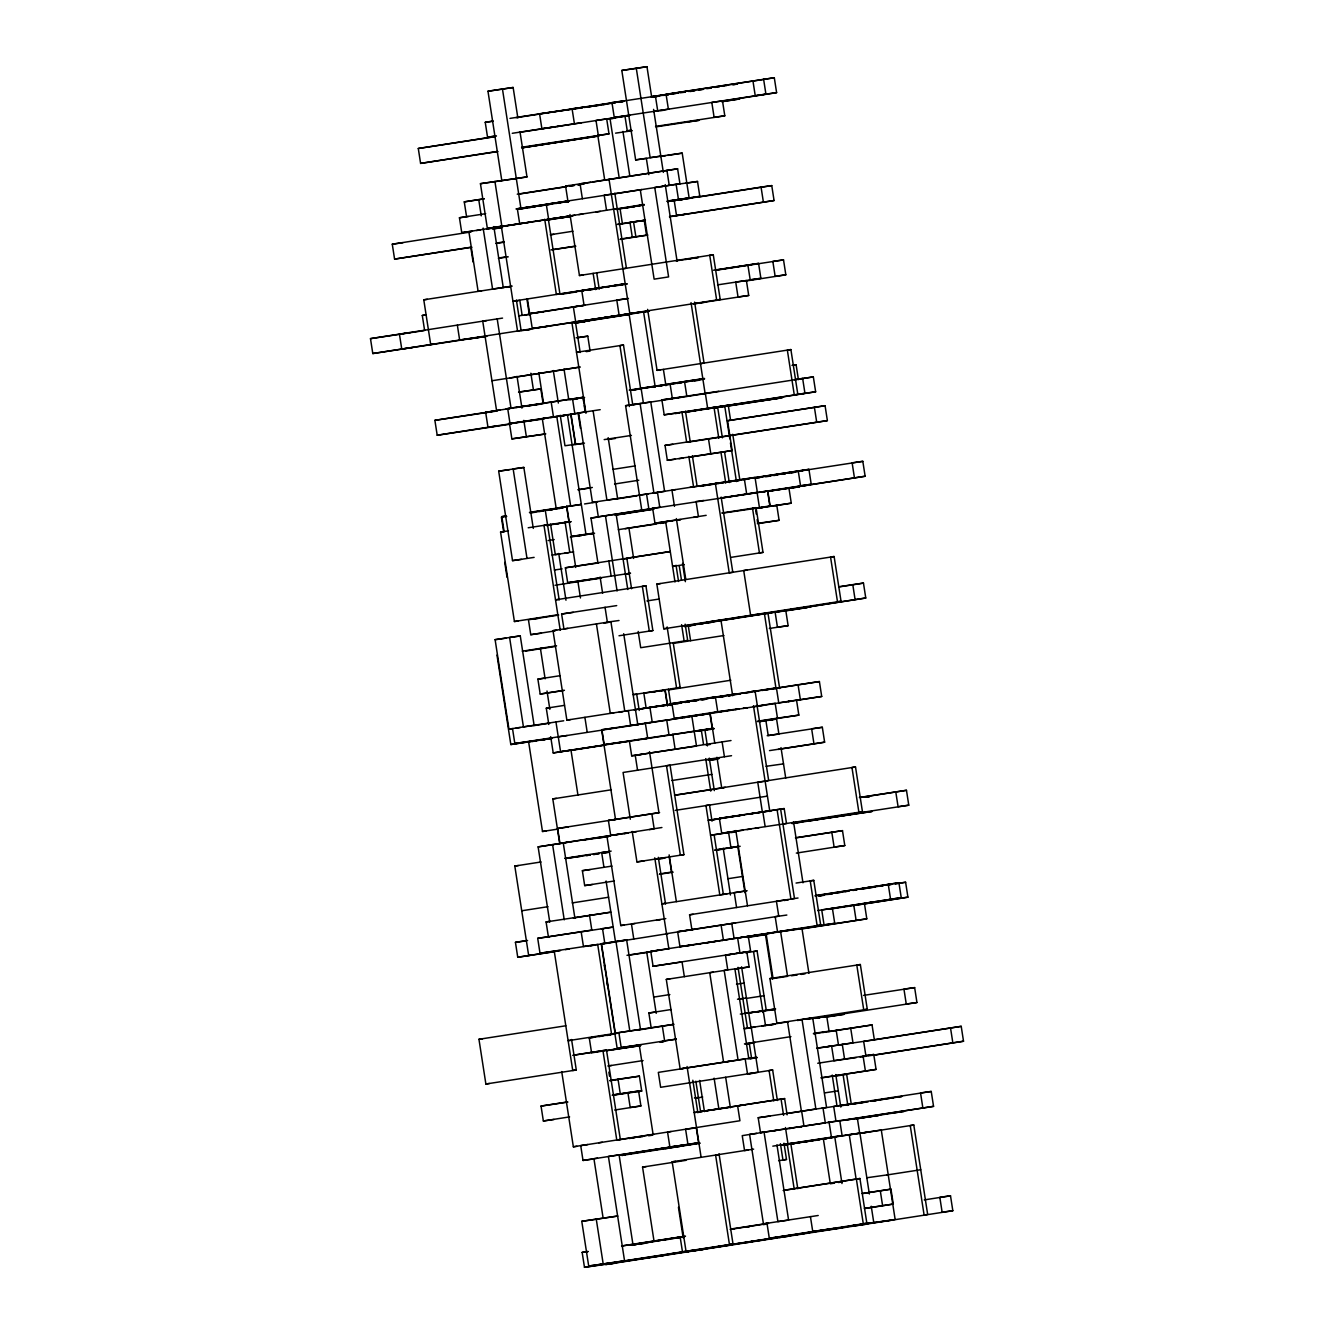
<?xml version="1.0" encoding="UTF-8"?>
<svg xmlns="http://www.w3.org/2000/svg" width="1334" height="1334" viewBox="0 0 1334 1334"><rect width="100%" height="100%" fill="white"/><g stroke="black" fill="none" stroke-linecap="round" stroke-linejoin="round"><path stroke-width="1.5" d="M520.06 132.199L526.98 176.922L501.817 180.674L487.977 91.229L513.14 87.477L517.859 117.976M648.874 174.654L646.356 158.396L635.651 159.897L621.811 70.452L646.973 66.7L651.692 97.199M513.14 87.477L487.977 91.229M646.973 66.7L621.811 70.452M496.448 135.968L487.544 137.219L485.243 122.311L493.313 121.044M509.972 118.392L685.676 91.512M722.078 101.134L776.605 92.646L774.304 77.739L666.066 94.264L668.384 109.171M516.125 117.659L624.162 101.117M651.109 96.748L774.304 77.739M584.359 107.47L614.657 102.751M618.693 102.134L622.745 101.501M653.043 96.782L667.167 94.581M595.047 105.97L599.099 105.353M603.135 104.719L607.17 104.085M611.205 103.468L615.257 102.835M619.293 102.201L623.328 101.567M653.627 96.865L658.829 96.048M662.781 95.431L668.484 94.764L664.549 95.364M671.802 94.03L677.872 93.08M680.423 92.746L685.059 92.179M688.444 91.446L695.147 90.612M698.599 89.912L703.235 89.361M706.67 88.661L711.305 88.094M714.757 87.394L719.393 86.843M722.828 86.143L726.88 85.509M733.533 84.642L737.569 84.009L732.216 84.759M690.078 91.512L694.03 90.895M487.544 137.219L495.631 135.951M512.273 133.3L581.524 122.695M623.612 100.884L611.956 102.518L614.257 117.425L669.351 109.038M519.243 132.383L629.915 115.324L614.257 117.425M653.226 111.522L765.916 94.147L763.615 79.24M497.949 151.526L420.594 163.398L418.292 148.491L495.047 136.535M606.27 119.16L628.497 115.708M493.613 136.918L418.292 148.491M611.672 118.593L615.291 118.042L610.038 118.693L619.159 177.639M723.128 101.367L739.87 98.916L721.694 101.751M521.561 147.29L609.004 133.85L606.687 118.943L595.998 120.444L598.316 135.351L609.004 133.85M624.946 115.925L627.263 130.832L631.299 130.215M655.544 126.43L724.796 115.808L722.494 100.9L711.806 102.401L714.107 117.309L724.796 115.808M420.594 163.398L497.349 151.442M523.128 147.49L597.865 135.851M598.466 135.918L521.711 147.874L599.049 136.001M615.574 133.15L632.316 130.715M655.961 126.863L698.983 120.327L688.277 121.828M530.348 222.144L487.36 228.397L480.44 183.675L526.98 176.922M635.651 159.897L660.83 156.145M667.734 155.394L682.208 153.143L689.128 197.866L668.567 200.9M464.265 201.851L484.075 198.849L464.265 201.851L466.466 216.075M568.101 202.334L565.583 186.076L677.605 168.801L679.923 183.708L661.731 186.543M592.78 182.008L677.605 168.801M517.259 194.197L565.749 186.66M569.785 186.026L573.82 185.393M519.876 193.964L566.333 186.727M570.368 186.093L574.42 185.476M578.456 184.842L584.509 183.892M472.436 231.166L461.747 232.666L459.446 217.759L485.693 213.673M515.991 208.954L679.923 183.708M518.609 208.704L569.101 200.85M613.54 193.93L641.821 189.528M519.81 208.854L569.201 201.334M521.594 208.788L525.629 208.171M529.681 207.537L535.734 206.587M538.669 206.136L543.805 205.336M546.573 204.902L552.493 203.985M555.928 203.452L560.38 202.751M564.015 202.184L568.284 201.534M685.676 183.308L697.515 181.457L699.816 196.365L668.234 201.284M487.36 228.397L501.834 226.146L494.914 181.424M461.747 232.666L617.192 208.621M476.488 230.532L480.523 229.915M486.577 228.964L574.787 215.224M578.823 214.607L582.858 213.974M596.248 212.056L600.283 211.422M616.441 208.904L644.122 204.435M546.673 219.943L570.969 216.258M617.425 209.038L643.688 204.936M471.936 247.224L394.581 259.096L392.279 244.189L471.052 231.933M546.907 220.127L572.553 216.125M616.008 209.421L644.272 205.019M493.78 228.714L501.851 227.464M761.064 187.11L674.22 200.634L676.521 215.541L774.07 200.517L771.752 185.609L761.064 187.11L763.381 202.018M492.346 229.115L502.451 227.53M671.085 201.284L675.037 200.667M678.989 200.05L682.941 199.433M686.927 198.816L690.962 198.182M697.032 197.249L771.752 185.609M394.581 259.096L471.336 247.157M496.398 243.088L504.302 241.854M550.725 234.684L572.936 231.232M617.375 224.312L644.222 220.293L646.54 235.201M496.081 243.472L503.969 242.238M617.809 224.512L645.439 220.21L629.981 222.294L632.283 237.202L647.84 235.017L620.11 239.42M669.451 216.808L774.07 200.517M498.716 257.996L506.603 256.762M551.009 249.908L575.254 246.14M620.443 239.036L635.851 236.702L633.533 221.794M498.382 258.379L508.254 256.828M575.838 246.206L552.559 249.725M434.25 344.039L430.699 344.539L423.778 299.817L512.173 286.11M570.002 214.541L579.44 275.521L713.273 254.744L720.21 299.466L573.37 322.428M685.693 259.463L691.129 258.629M694.747 258.062L698.366 257.495L676.105 260.847M625.713 283.642L512.94 301.201L519.843 300.45L522.144 315.358M424.596 330.382L422.294 315.474L426.33 314.841M560.313 293.98L626.897 283.775M713.54 270.235L758.579 263.398L760.88 278.306L717.542 284.876M561.998 294.164L575.821 292.013M579.773 291.396L583.708 290.779M587.66 290.162L593.58 289.245L587.777 290.028M595.564 288.928L601.484 288.011M605.436 287.394L609.371 286.777M613.323 286.176L627.147 284.025M716.158 270.002L758.579 263.398M716.275 270.202L783.525 259.897L785.826 274.804L745.423 281.09M500.133 410.055L496.565 410.555L482.725 321.11L502.551 318.109M549.741 326.046L532.249 328.498L529.932 313.59L627.48 298.566M486.276 336.268L372.786 353.543L370.485 338.636L486.293 320.61L482.725 321.11M584.242 305.353L529.715 313.857L527.414 298.949M424.179 330.615L370.485 338.636M524.362 315.074L530.432 314.124M532.249 328.498L640.47 311.989M372.786 353.543L575.454 321.994L580.173 352.493M526.68 329.982L530.715 329.348M607.737 317.242L649.475 310.805M748.707 295.464L738.019 296.965L735.718 282.058L746.406 280.557L748.707 295.464L693.58 303.885L705.286 302.218M486.86 336.335L470.118 338.786M575.988 322.628L648.858 311.172L643.605 311.989L655.244 387.21M575.221 322.911L631.115 314.207M575.388 323.045L585.259 321.511L575.538 322.878M577.922 337.702L587.794 336.168L590.095 351.075L586.21 351.626M632.616 404.002L623.495 345.056L576.505 352.309L580.057 351.809M491.963 380.74L578.806 367.217M509.655 378.039L580.357 367.033M647.624 309.371L657.062 370.352L790.895 349.575L797.815 394.297M543.021 403.118L540.82 388.894L518.559 392.246M531.399 420.46L510.005 423.462L507.704 408.554L583.208 397.282L585.509 412.189M498.666 425.713L487.961 427.213L485.659 412.306L511.039 408.304L497.198 318.859M515.958 407.587L572.519 398.783L574.821 413.69M511.089 424.062L437.202 435.234L434.884 420.327L497.499 410.572M505.586 409.321L509.621 408.688M526.613 406.103L544.389 403.335M569.068 399.483L583.208 397.282M629.264 390.112L704.385 378.422M496.665 411.039L434.884 420.327M570.318 399.516L584.592 397.449M630.899 390.195L704.619 378.823M572.586 399.55L577.689 398.866M631.432 390.278L641.537 388.694M657.695 386.176L702.951 379.306M792.062 365.366L796.115 364.749L798.416 379.656M694.731 380.907L698.666 380.29M510.005 423.462L585.726 411.939M529.448 512.356L581.324 504.402L556.145 508.154L542.304 418.709L567.467 414.941L585.943 534.217L593.713 533.116M600.2 409.688L578.606 412.94L592.446 502.384L597.799 501.634M653.41 508.404L641.754 510.038L625.596 405.686L650.759 401.934L664.615 491.379L653.91 492.88L640.07 403.435M685.576 411.822L664.199 414.824L661.897 399.917L718.926 391.246M437.202 435.234L547.19 417.992M550.642 417.625L555.211 416.908M560.23 416.075L579.456 413.14M633.55 404.719L813.34 376.888L815.641 391.796L728.798 405.319M794.564 379.656L802.634 378.389L804.952 393.297L684.542 412.039M797.182 379.406L813.34 376.888M664.199 414.824L729.014 405.069M509.355 422.611L511.872 438.869L545.789 433.883M544.122 434.184L511.872 438.869M675.221 413.607L679.173 412.99M685.092 412.073L710.755 408.071M684.492 412.439L739.486 403.818L707.404 408.321M721.777 406.853L782.474 397.565L771.769 399.066M604.169 439.603L631.416 435.418M572.036 444.822L584.475 443.105M690.695 456.995L732.149 450.542L727.53 420.727L825.079 405.703L827.38 420.61L665.032 445.389L667.333 460.297L675.121 459.213M607.887 439.57L615.391 438.469M825.079 405.703L727.53 420.727M521.427 559.38L512.523 560.63L498.683 471.185L523.845 467.434L533.283 528.414M688.394 442.088L827.38 420.61M667.333 460.297L732.149 450.542M612.956 469.368L635.167 465.916M578.206 489.661L592.346 487.46M614.557 484.009L638.786 480.24M501.817 516.658L505.769 516.041L501.817 516.658L504.119 531.566L500.567 532.066L514.407 621.511L517.976 621.01M592.446 502.384L755.027 477.355L757.328 492.263L720.977 497.916M531.099 512.439L562.681 507.52M584.542 503.952L596.665 502.068M616.858 498.916L637.068 495.764M698.466 486.16L808.921 469.351L811.222 484.259L720.76 498.166M529.648 512.773L562.831 507.654M699.966 486.36L705.886 485.443M709.838 484.826L713.79 484.209M717.742 483.592L748.324 478.773M752.359 478.156L808.921 469.351M530.832 512.906L534.884 512.289M538.919 511.656L542.955 511.022M546.99 510.388L553.06 509.455M559.113 508.504L563.148 507.887M735.651 480.974L739.686 480.34M743.738 479.706L749.791 478.773M753.16 478.239L862.815 461.331L865.132 476.238L778.272 489.761M755.894 478.306L759.846 477.705M765.766 476.772L769.718 476.155M773.67 475.554L777.605 474.937M781.557 474.32L785.509 473.703M791.429 472.786L795.381 472.169M500.567 532.066L508.454 530.832M528.197 527.764L547.557 524.812M597.899 562.765L590.979 518.042L641.754 510.038M755.978 508.121L770.118 505.919L767.8 491.012L648.874 509.038L646.573 494.13M653.26 508.571L598.316 516.792L596.015 501.884M546.106 525.479L571.202 521.627M614.907 514.707L653.877 508.804M546.69 525.546L550.725 524.912M554.777 524.295L558.813 523.662M615.358 514.857L653.993 509.004M761.531 492.213L765.616 491.579M769.885 506.17L767.584 491.262L865.132 476.238M616.208 515.057L652.576 509.388M772.219 490.712L776.305 490.078M789.795 488.311L799.65 486.76L767.584 491.262M660.43 507.187L652.659 508.287L654.961 523.195L706.17 515.341M566.733 505.97L571.452 536.468L585.943 534.217M680.307 519.576L665.666 521.694L675.004 581.991M693.463 517.409L697.982 516.658M721.744 513.006L756.078 507.67L762.998 552.393L730.682 557.412M676.605 520.31L680.64 519.676M723.061 513.073L791.279 503.168L788.961 488.261M548.124 540.537L554.194 539.586M570.352 537.068L594.58 533.3M618.342 529.665L666.433 522.111M656.028 524.062L625.129 528.714M660.063 523.428L666.133 522.494M759.029 508.187L762.981 507.57M775.488 505.636L791.279 503.168M512.523 560.63L534.117 557.379M573.653 551.826L555.294 554.627L550.575 524.145M757.395 523.712L779.106 520.327L776.805 505.419L755.411 508.421M600.917 577.839L567.684 582.691L565.383 567.784L669.885 551.609M670.268 551.509L626.847 558.262L631.566 588.761M598.616 562.931L565.383 567.784M622.294 559.246L630.198 558.012M567.684 582.691L630.548 573.203L624.612 574.154M684.225 564.649L672.586 566.416L676.155 565.916M555.044 585.259L601.501 578.022M625.746 574.254L629.781 573.62M619.009 635.768L652.86 630.548L645.939 585.826L555.528 599.85L559.079 599.35M656.845 584.075L834.117 556.528L841.037 601.25L663.782 628.798L656.845 584.075L660.413 583.575M567.817 628.364L563.932 628.914L561.614 614.007L616.708 605.603M514.407 621.511L557.829 614.757M646.94 600.934L658.779 599.099M558.746 615.057L528.447 619.776L530.749 634.684L541.437 633.183M536.218 740.537L514.824 743.522L512.523 728.614L508.954 729.114L495.114 639.67L520.277 635.918L534.117 725.362L523.428 726.863L509.588 637.419L520.277 635.918M570.418 719.61L566.867 720.11L553.01 630.665L610.905 621.644L624.762 711.089L665.749 705.336M604.085 623.145L608.121 622.528M530.749 634.684L554.994 630.899M838.636 586.793L863.465 583.091L865.766 597.999L688.277 625.796L690.595 640.704M839.219 586.877L863.465 583.091M522.261 651.209L556.561 645.806M684.009 626.03L865.766 597.999M525.496 651.092L555.094 646.49M684.559 626.663L695.131 624.962M698.966 624.295L703.201 623.695M707.053 623.045L711.289 622.444M785.709 610.905L807.42 607.52L786.043 610.522M685.176 624.179L687.694 640.453L640.704 647.707L638.186 631.449M673.42 643.388L723.912 635.518M769.368 628.447L788.127 625.679L785.826 610.772L775.137 612.273L777.439 627.18L788.127 625.679M563.482 690.545L540.203 694.047L537.885 679.139L560.113 675.688M540.203 694.047L564.432 690.278M548.808 724.462L546.29 708.204L564.465 705.369M673.203 642.705L680.14 687.427L633.15 694.681L636.702 694.18L639.219 710.455M651.409 692.329L655.344 691.729M661.264 690.795L665.216 690.178L667.534 705.086M668.217 689.995L730.832 680.24M695.664 715.491L674.27 718.492L671.969 703.585L715.391 696.815L717.709 711.722L739.086 708.721M508.954 729.114L563.715 720.777M566.867 720.11L628.331 710.588L630.632 725.496L638.402 724.412M634.134 709.805L776.421 687.81L778.722 702.718M533.9 725.629L549.691 723.161M618.876 712.339L622.911 711.706M640.22 709.021L696.631 700.233M700.683 699.6L819.409 681.557L821.711 696.465L796.048 700.467M663.298 705.703L673.17 704.152M676.905 703.802L681.074 702.935M685.009 702.318L689.611 701.717M693.647 701.084L697.682 700.45M701.717 699.816L705.769 699.199M719.91 696.998L723.945 696.365M727.98 695.731L740.453 693.847M746.156 692.913L750.325 692.313M754.244 691.646L758.279 691.012M762.164 690.462L819.409 681.557M720.493 697.065L724.529 696.431M728.581 695.814L732.616 695.181L728.664 695.631M601.901 729.748L666.717 719.993L669.018 734.901L604.202 744.655L601.901 729.748L615.508 727.847M674.27 718.492L717.709 711.722M514.824 743.522L796.548 700.217L798.849 715.124L757.412 721.577M496.982 655.094L510.822 744.539L552.276 738.086M665.616 720.327L711.072 713.256M717.125 712.306L721.16 711.672M735.201 709.605L739.253 708.871M743.088 708.371L747.14 707.637M753.46 706.603L775.171 703.218L777.472 718.126L798.849 715.124M778.622 702.851L821.711 696.465M552.326 738.352L510.822 744.539M684.392 717.575L688.427 716.942M692.463 716.308L696.515 715.674M788.661 701.451L792.596 700.834M532.199 741.537L536.151 740.92M540.103 740.303L545.256 739.62M788.161 701.684L792.113 701.067M693.23 731.399L713.59 728.447L560.563 751.676L555.944 721.861M550.692 736.668L553.21 752.926L605.736 744.756M617.375 742.988L621.894 742.238M625.446 741.737L629.965 740.987M642.671 739.169L647.307 738.286M668.517 735.134L712.223 728.397L709.921 713.49M757.729 721.194L777.472 718.126M604.585 745.206L571.035 750.425L577.956 795.147M697.365 731.249L713.873 728.464M702.951 730.448L713.973 728.881M759.846 721.577L764.465 721.027M768.517 720.393L772.97 719.71M629.381 740.904L631.682 755.811L696.498 746.056L691.879 716.241L697.715 715.424M731.015 740.537L635.251 755.311L637.552 770.218M706.203 745.039L710.255 744.455M767.2 735.701L822.328 727.28L824.629 742.188L778.172 749.425M731.532 755.694L623.078 772.469L630.315 819.226M708.504 759.946L719.209 758.496M769.501 750.608L824.629 742.188M708.171 760.33L718.042 758.796M559.713 843.622L552.793 798.899L611.372 789.778M671.886 780.523L711.806 774.37M674.937 795.147L855.511 766.983L862.448 811.706L784.142 823.845M724.012 787.677L674.47 795.281M628.197 832.9L610.705 835.367L608.404 820.46L659.596 812.606M570.618 841.871L559.93 843.371L557.629 828.464L658.946 812.689L649.508 751.709M675.237 810.372L767.183 796.165M528.648 742.038L542.488 831.482L558.279 829.031M719.376 818.326L784.192 808.571L786.493 823.478L721.694 833.233L719.376 818.326L740.77 815.324M549.758 922.094L538.119 846.873L552.593 844.622L563.282 843.121L574.921 918.342M559.93 843.371L661.914 827.514M784.192 808.571L708.254 820.343L719.91 818.709M611.022 835.584L538.119 846.873M615.057 834.951L619.109 834.334M624.362 833.733L628.381 832.933M632.099 832.366L636.468 831.682M649.391 829.615L653.81 828.981M712.89 819.776L744.189 814.907M748.224 814.274L762.364 812.072L757.762 782.258L766.666 781.007M608.621 836.451L584.876 839.87M859.413 797.465L906.47 790.295L908.771 805.202L792.529 823.095M860.013 797.532L906.47 790.295M865.783 797.182L869.718 796.565L865.833 797.115M736.218 831.249L710.555 835.251L714.44 834.7M712.806 834.951L736.368 831.399M747.023 829.631L750.975 829.014M754.911 828.397L758.863 827.78M532.216 954.994L528.664 955.494L514.807 866.049L541.07 861.964M564.832 858.312L611.155 851.109M793.263 822.811L872.036 811.472L807.22 821.244M593.763 854.41L599.199 853.577M792.079 823.595L850.642 814.474M602.651 853.193L608.071 852.359M592.446 884.509L584.676 885.593L582.374 870.685L611.972 866.083M632.199 831.432L636.935 861.914L683.925 854.66L670.068 765.216L666.5 765.716L680.357 855.161L683.925 854.66M715.107 849.858L738.686 846.306M714.791 850.242L740.17 846.29M795.431 837.785L842.488 830.632L844.789 845.539L796.315 853.093M659.029 859.079L662.965 858.462M716.525 850.125L724.612 848.874M728.647 848.241L732.683 847.624M796.031 837.869L842.488 830.632M584.676 885.593L614.29 880.99M659.68 873.92L671.536 872.069L669.218 857.162M659.363 874.304L673.17 872.153M521.727 910.772L547.991 906.686M572.236 902.918L608.587 897.248M727.947 878.722L742.438 876.471M589.511 915.157L591.812 930.065L548.391 936.835L546.09 921.927L610.889 912.156L573.387 917.992M747.123 890.728L661.897 903.885L665.449 903.385M796.064 883.058L813.773 880.357L820.693 925.079L740.237 937.602M559.446 950.508L540.003 953.226L537.702 938.319L613.206 927.063L601.367 928.914M610.488 835.618L606.92 836.118L620.777 925.563L665.783 918.609M691.896 929.698L689.578 914.791L794.48 898.516L780.623 809.071M554.694 951.659L517.742 957.245L515.441 942.338L527.564 940.453M656.295 920.36L660.33 919.726M784.075 900.517L788.111 899.883M815.524 895.564L898.933 882.741L901.234 897.649L828.514 908.971M814.957 895.881L898.933 882.741M818.176 895.698L848.474 890.995M852.509 890.362L856.545 889.728M860.58 889.094L882.808 885.643M886.843 885.009L890.879 884.392M822.795 895.147L818.759 895.781L824.595 894.964M826.847 894.514L830.882 893.897M834.917 893.263L840.987 892.313M845.022 891.696L849.058 891.062M853.093 890.428L857.145 889.795M861.18 889.178L875.321 886.977M879.356 886.343L883.391 885.709M887.444 885.092L891.479 884.459M895.514 883.825L905.619 882.258L907.92 897.165L863.482 904.085M820.41 895.848L824.345 895.231M693.547 944.689L679.94 946.606L677.639 931.699L735.634 922.895M540.003 953.226L597.699 944.472L611.539 1033.917L615.107 1033.416L601.25 943.972M601.484 943.722L626.647 939.97L640.487 1029.414L615.324 1033.166L601.484 943.722L612.173 942.221M666.5 933.7L778.739 916.175L776.438 901.267L787.777 899.683M517.742 957.245L560.497 950.592M565.349 949.625L569.284 949.008M590.795 945.873L594.947 945.006M603.051 943.905L668.101 933.617M817.692 910.555L901.234 897.649M831.582 908.888L907.92 897.165M679.94 946.606L755.444 935.351M681.957 961.947L653.076 966.266L650.775 951.359L798.866 928.581M626.997 955.294L669.551 948.607M688.527 945.589L692.579 944.972M696.615 944.339L700.65 943.705M705.903 942.955L709.938 942.321M713.973 941.687L718.026 941.054M726.997 939.603L722.061 940.437L725.846 939.936M628.998 955.144L652.409 951.659M747.29 936.785L834.734 923.328L832.416 908.421L821.727 909.921L824.045 924.829L834.734 923.328M748.307 937.002L766.016 934.3M796.565 929.431L866.8 918.826L864.499 903.918L853.81 905.419L856.111 920.327M747.323 937.485L767.067 934.417M800.15 929.214L866.8 918.826M653.076 966.266L750.625 951.259L748.324 936.351M736.485 953.46L750.625 951.259M727.097 955.077L731.049 954.46M745.456 952.776L757.095 951.009L766.216 1009.971M683.708 1068.367L680.14 1068.868L666.3 979.423L727.764 969.918L725.463 955.011L746.84 952.009L749.141 966.917L735.334 969.068M769.935 978.556L860.347 964.532L867.283 1009.254L776.855 1023.278L769.935 978.556L773.503 978.055M653.693 997.098L669.851 994.58M736.501 984.209L744.105 983.075M489.445 1083.508L485.876 1084.008L478.956 1039.286L565.799 1025.779M651.175 1027.914L648.874 1013.006L671.085 1009.538M738.903 999.099L742.855 998.482M746.306 998.432L764.015 995.731M615.107 1033.416L568.117 1040.687L571.669 1040.187M615.324 1033.166L673.97 1024.262M614.891 1033.667L618.926 1033.05M639.119 1029.898L673.403 1024.445M747.04 1013.156L773.887 1009.138M640.003 1045.189L591.579 1052.843L589.278 1037.935L614.941 1033.933M746.757 1013.306L775.638 1008.971M768.934 1010.405L774.987 1009.454M863.548 995.397L914.64 987.61L916.942 1002.518L819.409 1017.542M573.32 1055.194L606.503 1050.075L620.343 1139.519L616.775 1140.02L602.935 1050.575M618.893 1032.666L621.194 1047.574L676.355 1039.103M572.936 1055.311L606.503 1050.075M614.674 1032.316L617.192 1048.574L639.403 1045.122M660.23 1041.937L664.649 1041.187M744.189 1028.647L788.627 1021.727M797.482 1020.51L801.867 1019.726M807.287 1018.876L812.723 1018.025L826.563 1107.47L758.196 1117.742L760.497 1132.649L776.054 1130.465M660.197 1042.054L664.232 1041.42M771.285 1024.745L775.321 1024.128M814.907 1018.125L826.746 1016.291L829.064 1031.199L813.507 1033.366M640.603 1045.539L607.137 1050.658M640.62 1045.639L613.19 1049.591M826.363 1017.058L844.139 1014.29L826.63 1016.741M485.876 1084.008L576.288 1070.001L571.569 1039.503M744.472 1043.872L790.929 1036.635M745.823 1043.822L755.161 1042.371M745.389 1044.322L753.393 1042.971M813.49 1033.783L872.052 1024.946L874.354 1039.853L961.214 1026.33L963.515 1041.237L872.619 1055.377M643.071 1060.58L607.92 1065.999L611.489 1065.499M828.614 1031.699L872.052 1024.946M680.14 1068.868L755.861 1057.362L747.79 1058.612M610.122 1080.373L639.403 1076.154L641.721 1091.062L637.769 1091.679M749.074 1058.629L756.962 1057.412M817.442 1048.04L874.354 1039.853M750.575 1058.679L757.112 1057.612M816.625 1048.341L852.976 1042.838L850.658 1027.93M609.788 1080.757L639.403 1076.154M961.214 1026.33L863.665 1041.337L865.966 1056.245L860.147 1057.078M554.044 1119.476L543.355 1120.977L541.037 1106.069L567.3 1101.984M613.757 1094.747L638.586 1091.045L640.904 1105.953L614.64 1110.038M777.372 1100.5L772.653 1070.018L660.63 1087.293L658.329 1072.386L745.172 1058.862L747.49 1073.77L758.179 1072.269L751.259 1027.547L754.811 1027.047M567.9 1102.051L541.037 1106.069M612.339 1095.131L638.586 1091.045M749.408 1073.853L753.343 1073.236M817.742 1063.265L873.753 1054.494L876.071 1069.401L821.527 1077.889M612.439 1095.281L641.721 1091.062M867.984 1055.944L963.515 1041.237M543.355 1120.977L569.618 1116.891M820.944 1077.822L876.071 1069.401M835.034 1076.171L846.673 1074.42L851.075 1102.868M696.648 1097.982L702.718 1097.048M787.127 1114.84L784.609 1098.582L694.197 1112.589L729.398 1107.437M697.765 1112.089L784.609 1098.582M824.629 1092.896L838.286 1090.828M561.714 1071.569L573.353 1146.79L739.936 1120.743L737.619 1105.836L745.406 1104.752M788.794 1113.306L815.874 1108.971L802.034 1019.526L812.723 1018.025M619.526 1139.703L653.877 1134.367M692.246 1128.381L696.281 1127.764L698.599 1142.671L583.008 1160.447L580.707 1145.539L587.827 1144.539M821.577 1108.354L931.232 1091.445L933.55 1106.353L846.69 1119.876M840.653 1105.836L866.917 1101.734M870.952 1101.117L901.851 1096.465L897.799 1097.098M648.641 1135.784L652.576 1135.167M853.376 1104.018L868.384 1101.734M871.552 1101.184L893.763 1097.732M760.497 1132.649L825.312 1122.878L822.995 1107.97M770.518 1131.249L839.786 1120.627L842.087 1135.534L772.82 1146.156M617.809 1155.244L699.183 1142.738M789.545 1128.614L793.73 1127.797M797.632 1127.363L801.667 1126.73M827.664 1122.511L933.55 1106.353M683.892 1145.172L629.565 1153.693L699.85 1143.021M856.228 1118.726L904.152 1111.372L893.463 1112.873M699.866 1143.288L621.777 1155.444L625.329 1154.944M856.545 1118.842L878.773 1115.391L839.57 1120.877M686.026 1251.275L672.169 1161.831L753.643 1149.141M783.525 1144.655L881.29 1130.031L895.147 1219.476L848.591 1226.229L891.362 1220.243M783.075 1145.156L835.584 1136.985M845.439 1135.284L859.913 1133.033L869.351 1194.013M653.893 1240.27L642.554 1167.1L685.993 1160.33M783.358 1145.172L836.001 1136.985M861.297 1133.2L913.807 1125.029L927.664 1214.474L924.095 1214.974L910.238 1125.529L913.807 1125.029M778.606 1160.68L786.493 1159.463L783.975 1143.188M581.774 1221.31L617.625 1216.058L581.774 1221.31L588.694 1266.033L610.072 1263.031M783.642 1190.328L859.93 1178.506L866.85 1223.228L769.301 1238.252L767 1223.345L763.432 1223.845L749.591 1134.4L756.712 1133.4M783.175 1190.462L859.93 1178.506M834.35 1183.141L830.315 1183.775L823.395 1139.053L826.963 1138.552M838.402 1182.508L842.438 1181.891M886.877 1174.971L920.727 1169.751M862.097 1193.496L890.962 1189.161L893.28 1204.068L864.999 1208.471M862.681 1193.563L890.962 1189.161M621.577 1245.989L685.493 1236.118M763.432 1223.845L818.209 1215.491M612.973 1263.298L584.475 1267.3L582.158 1252.393L588.077 1251.475M631.516 1244.705L682.758 1236.618M768.201 1223.261L730.698 1229.098L734.267 1228.597M864.399 1208.404L893.28 1204.068M632.716 1244.639L683.208 1236.768M730.148 1229.414L768.517 1223.428M631.182 1245.089L644.222 1243.171M646.973 1242.638L660.797 1240.487M663.965 1240.103L669.885 1239.169M672.636 1238.636L684.475 1236.785M763.315 1224.629L767.267 1224.012M632.199 1245.322L636.235 1244.689M640.27 1244.055L644.322 1243.438M924.262 1199.9L950.508 1195.814L952.826 1210.722L605.636 1264.549L616.325 1263.048M588.694 1266.033L624.545 1260.78L608.404 1156.428L619.093 1154.927L632.933 1244.372L622.244 1245.873M595.598 1265.299L733.016 1244.005L719.059 1153.893M584.475 1267.3L834.117 1228.481L812.739 1231.482L810.422 1216.575M605.853 1264.299L873.753 1222.478L871.235 1206.219M651.376 96.765L658.496 95.765M662.064 95.264L667.417 94.514M670.969 94.014L676.321 93.263M698.249 89.978L702.134 89.428M654.827 96.732L658.713 96.181M582.775 107.287L572.086 108.788L574.404 123.695M582.341 107.787L539.57 113.79L541.887 128.698L553.543 127.064M585.909 107.287L591.245 106.537M485.243 122.311L492.363 121.311M776.605 92.646L755.227 95.648L752.926 80.74M660.814 110.672L664.382 110.172M557.429 126.513L561.481 125.946M627.263 130.832L630.815 130.332M682.208 153.143L650.142 157.645L636.285 68.201M659.963 156.495L665.783 155.678M480.44 183.675L501.817 180.674M612.573 178.806L609.021 179.306L629.781 313.473M590.762 182.324L580.073 183.825L582.374 198.733M565.583 186.076L569.151 185.576M577.622 184.826L582.975 184.075M665.449 185.96L654.744 187.46L668.601 276.905L654.127 279.156L640.27 189.711M697.515 181.457L676.138 184.459L678.439 199.366M614.891 193.713L604.202 195.214L606.503 210.122M567.684 201.234L546.29 204.235L548.607 219.143L569.985 216.141M549.425 204.235L517.342 208.738L519.66 223.645M556.545 203.235L568.434 201.351M521.11 208.654L534.717 206.753M459.446 217.759L468.351 216.508M666.883 201.217L699.816 196.365M635.017 206.136L642.788 205.036M667.417 201.584L675.187 200.5M679.073 199.95L683.125 199.383M616.541 209.388L620.093 208.888L622.411 223.795M623.878 208.137L634.567 206.637M559.079 217.892L570.735 216.258M536.168 221.327L540.07 220.794M545.889 219.977L551.726 219.143M558.846 218.159L569.551 216.658M486.91 228.914L502.468 226.73M392.279 244.189L402.968 242.688M669.718 216.492L687.21 214.04M550.242 234.817L553.81 234.317M713.273 254.744L709.721 255.244L716.641 299.967L720.21 299.466M622.861 268.751L626.43 268.251L614.791 193.046M579.44 275.521L583.008 275.021M511.055 286.443L492.579 289.044L483.141 228.064M481.674 290.795L478.106 291.296L468.984 232.349M506.303 287.344L510.188 286.793M423.778 299.817L427.33 299.316M783.525 259.897L772.836 261.397L775.137 276.305L785.826 274.804M614.257 285.426L624.946 283.925M619.543 284.909L625.379 284.075M606.687 286.927L581.741 290.428L584.059 305.336M574.17 291.929L583.892 290.579M422.294 315.474L425.863 314.974M760.88 278.306L750.192 279.807L747.874 264.899M628.447 298.432L616.792 300.067L619.093 314.974M585.026 305.203L573.353 306.837L575.671 321.744L629.131 314.24L640.77 389.461M529.932 313.59L543.538 311.689M518.576 315.858L528.948 314.407M410.122 332.633L399.433 334.134L401.751 349.041L412.439 347.54M604.402 317.492L625.779 314.49M573.487 322.945L589.044 320.76M521.544 330.665L529.631 329.531M485.893 336.351L459.646 340.02L457.345 325.112M576.121 337.802L587.794 336.168M623.495 345.056L619.926 345.556L629.365 406.536M790.895 349.575L787.343 350.075L794.264 394.797L815.641 391.796M700.483 363.598L704.052 363.098L694.614 302.118M657.062 370.352L660.613 369.851M519.426 391.896L540.82 388.894M792.546 365.249L796.115 364.749M680.74 382.258L670.052 383.758L672.369 398.666M703.968 378.789L684.525 381.507L686.843 396.415M662.481 385.276L641.104 388.277L643.405 403.185M640.887 388.527L654.494 386.61M658.379 386.076L662.264 385.526M677.172 383.442L681.057 382.891M629.981 390.278L638.886 389.028M569.801 399.616L576.288 398.699M580.173 398.166L584.059 397.615M507.704 408.554L532.433 405.303M536.001 404.802L541.337 404.052M485.659 412.306L496.348 410.805M661.897 399.917L683.275 396.915M625.596 405.686L639.853 403.685M542.304 418.709L545.873 418.209M560.447 416.158L564.332 415.608M524.045 421.711L543.655 418.959M757.295 401.317L778.689 398.316L727.48 406.17M706.97 408.821L728.347 405.819L730.548 420.06M684.392 412.223L696.048 410.589M583.208 443.422L575.438 444.522L570.719 414.024M665.032 445.389L672.803 444.305M523.845 467.434L513.156 468.934L526.997 558.379M498.683 471.185L509.371 469.685M679.006 458.663L682.891 458.129M578.139 489.828L590.679 487.844M862.815 461.331L852.126 462.831L854.427 477.739M796.014 471.602L803.135 470.602M718.943 482.858L715.374 483.358L729.231 572.803L732.8 572.303L721.144 497.082M765.282 476.355L785.693 473.487M789.578 472.953L793.463 472.403M675.521 489.611L671.952 490.112L674.47 506.386M689.995 487.36L723.045 482.725M725.629 482.358L731.466 481.541M735.351 481.007L739.236 480.457M639.436 495.131L648.357 493.88M652.393 493.313L656.295 492.763M548.357 509.905L552.259 509.371M555.494 508.904L561.331 508.087M546.84 510.338L552.676 509.521M503.151 516.925L506.72 516.425M811.222 484.259L800.533 485.743L798.232 470.835M796.531 486.76L807.22 485.259M703.868 500.433L696.081 501.517L698.399 516.425M644.872 510.038L652.643 508.954M590.979 518.042L598.099 517.042M615.057 514.891L626.396 513.307M565.149 522.561L570.485 521.811M756.078 507.67L752.509 508.171L759.43 552.893L762.998 552.393M654.961 523.195L672.469 520.727M571.452 536.468L592.846 533.467M576.371 536.218L581.707 535.468M779.106 520.327L757.729 523.328L757.145 519.61M552.043 555.077L559.83 553.994M564.365 553.36L568.251 552.81M554.36 570.002L562.131 568.901M834.117 556.528L830.548 557.028L837.485 601.751L841.037 601.25M747.273 570.052L743.705 570.552L750.625 615.274L778.923 611.522M645.939 585.826L642.371 586.326L649.308 631.049L652.86 630.548M561.614 614.007L573.287 612.356M533.783 619.026L539.136 618.276M619.009 620.51L607.354 622.144L605.036 607.237M553.01 630.665L556.578 630.165M495.114 639.67L505.803 638.169M790.045 609.521L811.439 606.52M735.934 617.775L768 613.273L779.656 688.494M710.772 621.527L732.149 618.526M714.107 621.294L735.484 618.292M663.782 628.798L667.333 628.297M703.201 623.045L722.628 620.31M690.062 625.546L693.63 625.046M543.972 647.824L540.403 648.324L545.122 678.823M687.694 640.453L684.125 640.954L681.607 624.679M537.885 679.139L545.022 678.139M680.14 687.427L676.571 687.927L667.133 626.93M665.216 690.178L643.838 693.18L646.14 708.087M546.29 708.204L549.858 707.704M751.259 691.562L754.811 691.062M711.606 697.565L736.785 693.813M754.594 691.312L758.479 690.779M762.381 690.228L777.755 688.061M707.837 698.332L711.389 697.832M671.969 703.585L693.346 700.583M711.172 698.082L715.057 697.532M718.943 696.982L722.828 696.448M691.346 701.084L696.698 700.333M681.024 702.968L649.925 707.337L652.243 722.244M684.909 702.434L689.128 701.834M692.913 701.084L696.798 700.533M702.634 699.716L706.52 699.183M613.857 712.84L610.288 713.34L596.431 623.895M516.091 728.114L520.293 727.53M760.797 705.686L764.682 705.136M713.923 712.473L729.465 710.288M743.405 708.337L747.29 707.804M701.601 714.874L705.486 714.324M645.106 723.245L650.458 722.494M558.262 736.768L567.167 735.518M543.338 739.536L552.243 738.286M759.096 721.594L776.588 719.143L778.906 734.05L768.217 735.551L765.899 720.643M709.788 729.398L713.34 728.898M604.202 744.655L621.711 742.204M635.201 740.087L639.103 739.536M642.988 739.003L647.19 738.402M553.21 752.926L571.252 750.175M822.328 727.28L811.639 728.781L813.94 743.688M631.682 755.811L635.568 755.277M638.819 754.811L642.371 754.31M709.905 760.297L715.741 759.48M766.016 766.316L783.508 763.865M552.793 798.899L556.361 798.399M855.511 766.983L851.959 767.484L858.879 812.206L862.448 811.706M765.099 781.007L768.667 780.507L757.028 705.286M725.246 787.277L721.677 787.777L716.958 757.278M608.404 820.46L616.175 819.359M557.629 828.464L568.317 826.963M542.488 831.482L546.056 830.982M766.15 811.322L769.718 810.822M751.676 813.573L771.119 810.855M595.564 838.369L608.537 836.551M908.771 805.202L898.082 806.703L895.764 791.796M811.222 820.227L821.911 818.726M721.694 833.233L743.071 830.232M792.313 823.328L800.1 822.244M730.749 832.633L734.967 832.049M605.236 852.026L601.667 852.526L603.868 866.766M589.345 854.927L565.149 858.546L580.69 856.361M593.23 854.377L599.066 853.56M602.785 853.043L608.137 852.293M593.663 854.544L597.215 854.043M514.807 866.049L518.376 865.549M654.961 859.163L665.649 857.662M636.935 861.914L644.055 860.914M582.374 870.685L590.145 869.601M844.789 845.539L834.1 847.04L831.799 832.133M813.773 880.357L810.205 880.857L817.125 925.579L820.693 925.079M745.923 890.979L734.267 892.629L736.568 907.537M726.913 893.88L719.793 894.881L705.936 805.436L709.505 804.936L712.023 821.194M546.09 921.927L549.975 921.377M862.848 888.261L873.537 886.76M894.931 883.758L905.619 882.258M798.032 898.015L790.912 899.016L777.072 809.571M828.481 894.414L832.366 893.863M689.578 914.791L693.146 914.29M620.777 925.563L624.329 925.062M635.034 923.562L631.466 924.062L633.767 938.969M537.702 938.319L549.358 936.685M515.441 942.338L526.13 940.837M865.149 903.168L875.854 901.667M786.843 915.041L775.187 916.675L777.489 931.582M677.639 931.699L693.18 929.515M626.647 939.97L615.958 941.471L629.798 1030.915M755.661 935.084L759.229 934.584M770.018 933.3L766.133 933.85L773.053 978.572L787.544 976.321L780.607 931.599L802.001 928.597L808.921 973.32M650.775 951.359L661.464 949.875M757.095 951.009L753.527 951.509L762.965 1012.506M749.141 966.917L724.195 970.418L738.052 1059.863M713.29 972.169L709.721 972.669L723.578 1062.114L730.698 1061.114M666.3 979.423L669.868 978.923M860.347 964.532L856.795 965.032L863.715 1009.755L867.283 1009.254M791.429 975.771L797.248 974.954M801.15 974.404L805.036 973.853M737.502 999.233L746.423 997.982M648.874 1013.006L655.994 1012.006M478.956 1039.286L482.524 1038.786M914.64 987.61L903.952 989.111L906.253 1004.018L916.942 1002.518M740.303 1014.073L755.844 1011.889M757.579 1011.872L775.237 1009.388M589.278 1037.935L595.114 1037.118M598.999 1036.568L602.885 1036.018M606.77 1035.484L610.655 1034.934M776.855 1023.278L780.423 1022.778M798.249 1020.277L801.801 1019.776M806.937 1019.293L830.098 1016.041M814.974 1018.376L819.193 1017.792M761.947 1026.046L773.603 1024.412M744.555 1028.714L751.025 1027.797L741.587 966.816M676.288 1039.169L664.615 1040.803L662.314 1025.896M621.194 1047.574L638.686 1045.122M660.613 1041.821L664.182 1041.32M617.192 1048.574L639.553 1045.439M839.753 1029.698L836.185 1030.198L838.386 1044.422M814.357 1033.7L817.925 1033.2M822.795 1032.516L826.68 1031.966M749.775 1043.205L753.66 1042.654M576.288 1070.001L572.736 1070.502L554.26 951.242M827.797 1046.606L831.365 1046.106M750.075 1058.612L756.728 1057.679M873.753 1054.494L863.065 1055.994L865.382 1070.902M856.245 1057.612L833.9 1060.747L831.582 1045.839M873.103 1055.261L876.655 1054.76M772.653 1070.018L769.084 1070.518L773.803 1101M694.464 1097.999L698.366 1097.448M640.904 1105.953L630.198 1107.453L627.897 1092.546M931.232 1091.445L920.543 1092.946L922.845 1107.854M865.766 1101.967L833.7 1106.47L836.001 1121.377M871.119 1101.217L876.455 1100.483M758.196 1117.742L769.851 1116.091M671.119 1131.515L667.55 1132.016L669.868 1146.923L699.45 1142.988M696.281 1127.764L685.593 1129.264L687.91 1144.172M598.749 1142.771L602.301 1142.271M629.198 1138.502L635.034 1137.685M638.919 1137.135L642.805 1136.601M573.353 1146.79L576.922 1146.29M658.729 1148.924L694.364 1143.922M668.984 1147.94L679.673 1146.44M583.008 1160.447L593.697 1158.946M597.482 1158.179L593.93 1158.679L603.051 1217.642M618.876 1155.194L622.428 1154.694M665.199 1148.691L668.768 1148.19M866.817 1132.283L834.75 1136.785L841.987 1183.541M791.546 1143.305L787.977 1143.805L785.459 1127.53M794.881 1143.055L816.258 1140.053M805.352 1141.804L811.189 1140.987M815.074 1140.437L818.959 1139.903M748.107 1150.058L744.555 1150.558L742.238 1135.651L764.065 1132.149L777.905 1221.594L788.594 1220.093L776.955 1144.872M794.764 1143.505L787.31 1144.555L794.23 1189.278M719.159 1154.56L715.591 1155.061L729.448 1244.505L733.016 1244.005M672.169 1161.831L675.738 1161.33M642.554 1167.1L646.123 1166.6M786.493 1159.463L782.941 1159.963L780.423 1143.688M866.833 1177.755L888.211 1174.754M950.508 1195.814L939.82 1197.315L942.138 1212.222L952.826 1210.722M745.706 1227.213L749.591 1226.68M670.952 1238.602L684.559 1236.685M631.416 1244.805L652.159 1241.904M582.158 1252.393L587.994 1251.575M866.85 1223.228L863.281 1223.728L856.361 1179.006M823.211 1230.248L844.589 1227.247M855.277 1225.746L865.966 1224.245M805.169 1233L815.858 1231.499M819.426 1230.999L840.804 1227.997M769.301 1238.252L790.695 1235.251M779.773 1237.002L804.719 1233.5M750.825 1241.504L775.771 1238.019M779.339 1237.518L790.028 1236.018M736.351 1243.772L761.297 1240.27M718.309 1246.523L732.566 1244.522M746.823 1242.521L750.392 1242.021M693.146 1250.275L682.458 1251.776L680.14 1236.868M703.618 1249.024L728.781 1245.272M671.319 1253.777L703.402 1249.274M685.359 1252.026L688.928 1251.525M692.479 1251.025L703.185 1249.524M627.897 1260.547L663.532 1255.544M950.508 1027.83L952.826 1042.738M852.776 584.592L855.077 599.5M814.39 407.203L816.691 422.111M888.244 884.242L890.545 899.149M880.273 1190.662L882.574 1205.569M798.032 684.559L800.333 699.466M857.378 1118.376L859.696 1133.283M757.112 492.513L759.413 507.42M842.288 1044.339L844.589 1059.246M755.711 510.288L756.278 514.024M843.105 1074.921L847.84 1105.402M849.224 1134.534L856.145 1179.256M744.339 478.856L746.64 493.763M764.449 613.773L776.088 688.994M835.768 1074.554L840.804 1107.087M793.53 821.794L802.968 882.791M832.216 1075.054L836.935 1105.553M732.75 434.284L739.686 479.006M780.99 747.607L785.726 778.089M724.779 406.32L729.815 438.853M730.448 442.921L736.435 481.541M829.098 1122.127L831.399 1137.035M717.659 407.32L722.378 437.819M724.579 452.043L729.298 482.541M714.09 407.82L718.809 438.319M721.01 452.543L725.729 483.041M755.044 690.812L757.345 705.719M705.319 393.163L707.62 408.071M691.045 302.618L705.202 394.097M753.46 705.786L769.818 811.506M655.378 95.765L657.679 110.672M666.917 170.302L669.218 185.209M708.454 438.636L710.772 453.543M762.815 811.572L765.116 826.48M653.593 109.388L663.348 172.403M665.232 184.609L677.088 261.181M801.617 1110.972L803.918 1125.879M787.544 1021.777L801.401 1111.222M721.01 620.543L732.666 695.748M685.476 411.155L690.195 441.637M692.396 455.878L697.115 486.36M765.483 934.6L772.403 979.323M681.907 411.656L686.643 442.138M688.844 456.378L693.563 486.86M790.879 1144.055L797.799 1188.777M781.057 1099.066L783.575 1115.341M722.094 741.787L724.412 756.695M735.834 830.565L747.49 905.769M737.702 845.973L744.956 892.729M763.198 1010.638L765.516 1025.546M663.415 369.435L665.933 385.709M622.928 131.416L629.848 176.138M710.038 712.556L714.757 743.055M728.597 832.499L730.899 847.407M676.355 518.576L685.809 579.556M682.524 563.382L685.359 581.674M737.619 937.852L739.936 952.759M704.869 729.648L707.387 745.906M709.288 758.112L714.324 790.628M723.228 848.224L730.465 894.981M679.273 565.916L681.474 580.14M731.749 923.445L734.067 938.352M676.038 565.232L678.556 581.491M701.317 730.148L703.518 744.372M705.719 758.612L710.755 791.129M738.036 967.317L747.474 1028.297M749.341 1043.705L751.542 1057.945M714.224 835.418L723.361 894.38M734.901 968.918L748.741 1058.362M657.479 492.379L659.78 507.287M721.06 924.929L723.378 939.836M597.765 135.168L604.686 179.89M668.451 689.261L670.969 705.519M672.803 734.15L675.104 749.058M725.663 1077.272L730.382 1107.77M664.899 689.761L667.417 706.019M596.715 272.853L599.233 289.111M593.146 273.353L595.664 289.611M628.914 527.964L633.633 558.446M714.107 1078.172L718.826 1108.671M608.171 437.652L617.625 498.633L606.92 500.133L593.08 410.689M669.134 854.877L676.371 901.634M616.141 514.29L627.78 589.511M645.322 722.995L647.64 737.902M682.024 961.764L684.342 976.671M699.616 1080.44L704.452 1111.606M695.848 1081.19L700.567 1111.672M651.826 813.69L654.127 828.597M605.453 515.791L617.092 591.012M623.695 633.7L637.869 725.179M658.312 857.312L665.566 904.068M692.83 1080.24L697.865 1112.773M571.886 322.495L585.943 413.29M608.804 561.014L611.122 575.921M654.761 857.812L668.818 948.607M687.06 1066.516L701.117 1157.312M582.991 397.549L583.608 401.601M584.242 405.669L584.876 409.738M548.274 218.726L559.93 293.93L556.361 294.43L544.706 219.226M578.156 413.457L580.473 428.364M600.1 577.005L602.618 593.263M564.015 369.051L568.734 399.533M570.935 413.773L575.654 444.255L564.966 445.756L560.247 415.274M646.773 952.376L656.211 1013.356M553.31 370.552L558.346 403.068M556.778 416.441L570.635 505.886M678.439 1207.303L683.158 1237.802M551.125 401.784L553.443 416.692M502.451 88.978L521.01 208.921M601.684 730.015L615.524 819.46M566.616 506.903L568.934 521.811L543.989 525.313L560.247 630.332M571.019 536.968L575.738 567.467M577.939 581.691L580.457 597.949M565.049 521.877L569.768 552.376M538.836 372.803L543.555 403.302M526.863 298.766L529.381 315.041M639.236 1044.822L653.076 1134.267M584.892 717.358L587.21 732.266M530.849 373.203L533.367 389.478M558.746 553.46L565.983 600.217M516.391 300.017L521.11 330.515L517.542 331.015L501.284 225.98M606.07 880.99L615.508 941.971M545.239 509.905L559.196 600.017M493.83 226.563L503.268 287.544M517.025 376.305L521.944 408.154M523.828 420.36L526.346 436.618M602.518 928.564L604.819 943.471L583.442 946.473L581.124 931.566M604.285 965.232L604.919 969.301M606.803 981.49L607.437 985.559M618.026 1079.156L620.327 1094.063M478.739 199.6L481.257 215.858M608.871 1072.102L609.505 1076.171M547.007 691.012L549.841 709.321M470.752 247.073L473.053 261.981M552.593 844.622L564.232 919.843M501.367 517.175L503.685 532.083M504.736 562.398L507.037 577.305M596.248 1219.059L603.168 1263.782M717.825 407.47L713.873 408.087L717.759 407.537M590.145 854.977L586.526 855.544L590.095 855.044"/></g></svg>
